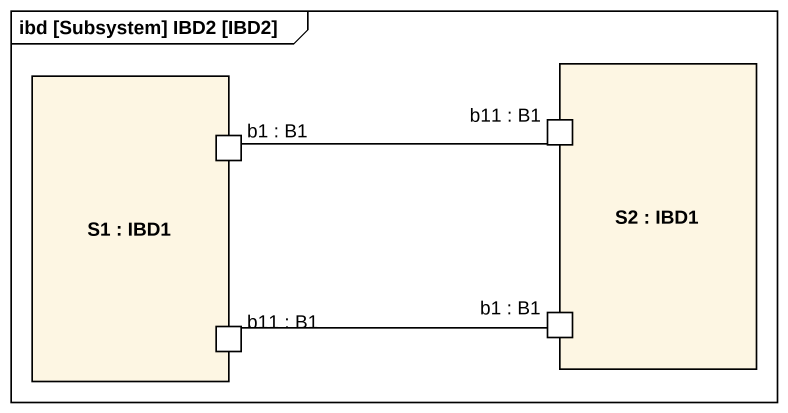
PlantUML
@startuml
mainframe ibd [Subsystem] IBD2 [IBD2]
rectangle "S2 : IBD1" as S2 {
  port "b11 : B1" as b11_B1
  port "b1 : B1" as b1_B1_2
}
rectangle "S1 : IBD1" as S1 {
  port "b1 : B1" as b1_B1
  port "b11 : B1" as b11_B1_2
}
b1_B1 -right- b11_B1
b11_B1_2 -right- b1_B1_2
@enduml
